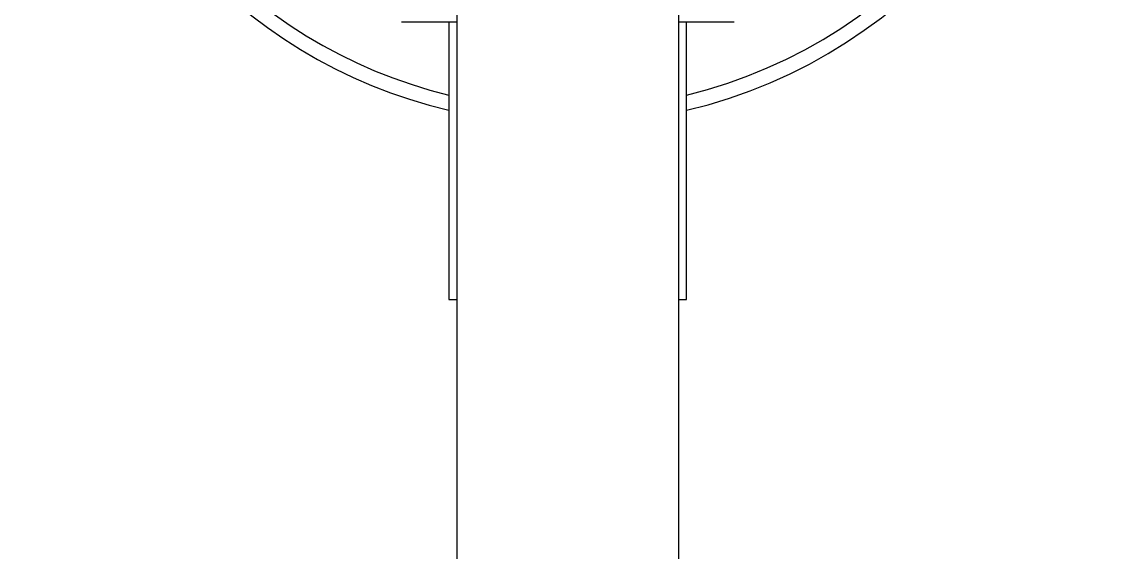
# Model space of a CAD drawing. Header units: centimetres. Extents: x -1797 to 2001, y -8788 to 1856.
# Drawn here: x 1072.53 to 1079.45, y 958.35 to 961.69 of the extents above; entities that cross this region are included whole.
import ezdxf

# ---------------------------------------------------------------- set-up
doc = ezdxf.new("R2010")
doc.units = ezdxf.units.CM
doc.header["$LTSCALE"] = 100
doc.header["$MEASUREMENT"] = 0
doc.linetypes.add('HIDDEN', pattern=[0.375, 0.25, -0.125])
doc.layers.add('HIDDEN -03', color=8, linetype='HIDDEN')
doc.layers.add('ID_Furniture-Fixed_01', color=141, linetype='Continuous')
doc.styles.add('ISO', font='isocp2.shx', dxfattribs={"width": 0.8})
doc.dimstyles.new('DIM DET', dxfattribs={"dimtxt": 0.05, "dimasz": 0.025, "dimexe": 0.025, "dimexo": 0.025, "dimgap": 0.025, "dimtad": 1, "dimzin": 0, "dimdsep": 46, "dimtxsty": 'ISO', "dimblk": 'ARCHTICK', "dimcen": 0.1, "dimdle": 0.025, "dimclrd": 15, "dimclre": 15, "dimclrt": 2, "dimadec": 0, "dimazin": 0, "dimtfac": 1, "dimtmove": 2, "dimatfit": 0, "dimldrblk": 'ARCHTICK', "dimfxl": 0.17, "dimtzin": 1, "dimarcsym": 0})

# ---------------------------------------------------------------- blocks, each defined once
blk = doc.blocks.new('_ARCHTICK')
at = {"color": 0, "linetype": 'ByBlock', "const_width": 0.15}
blk.add_lwpolyline([(-0.5, -0.5), (0.5, 0.5)], dxfattribs=at)

msp = doc.modelspace()

# ---------------------------------------------------------------- linework, layer by layer
at = {"layer": 'ID_Furniture-Fixed_01'}
for p, q in [((1075.274, 962.6235, 0.0001), (1075.274, 956.7735, 0.0001)), ((1076.674, 956.7735, 0.0001), (1076.674, 962.6235, 0.0001)), ((1074.924, 961.6914, 0.0001), (1075.274, 961.6914, 0.0001)), ((1075.224, 961.6914, 0.0001), (1075.224, 959.9414, 0.0001)), ((1076.674, 961.6914, 0.0001), (1077.024, 961.6914, 0.0001)), ((1076.724, 959.9414, 0.0001), (1076.724, 961.6914, 0.0001)), ((1075.224, 959.9414, 0.0001), (1075.274, 959.9414, 0.0001)), ((1076.674, 959.9414, 0.0001), (1076.724, 959.9414, 0.0001))]:
    msp.add_line(p, q, dxfattribs=at)
for radius, start, end in [(3.25, 114.91382, 256.65764), (3.157, 115.69698, 256.25704), (3.25, 283.34236, 0), (3.157, 283.74296, 0)]:
    msp.add_arc((1075.974, 964.2964, 0.0001), radius, start, end, dxfattribs=at)

# ---------------------------------------------------------------- leaders
at = {"layer": 'HIDDEN -03'}
for points in [[(1007.8716, 960.3786, 0.0001), (1126.6919, 1037.3026, 0.0001), (1220.4521, 1037.3026, 0.0001)], [(1036.8406, 958.6, 0.0001), (1133.0319, 1017.4634, 0.0001), (1220.4521, 1017.4634, 0.0001)], [(1078.6077, 956.224, 0.0001), (1133.0319, 996.8846, 0.0001), (1222.0679, 996.8846, 0.0001)]]:
    msp.add_leader(points, dimstyle='DIM DET', override={"dimasz": 0.04, "dimtad": 0, "dimclrd": 251, "dimldrblk": 'Dot', "dimfxl": 0.1}, dxfattribs=at)

doc.saveas('drawing.dxf')
